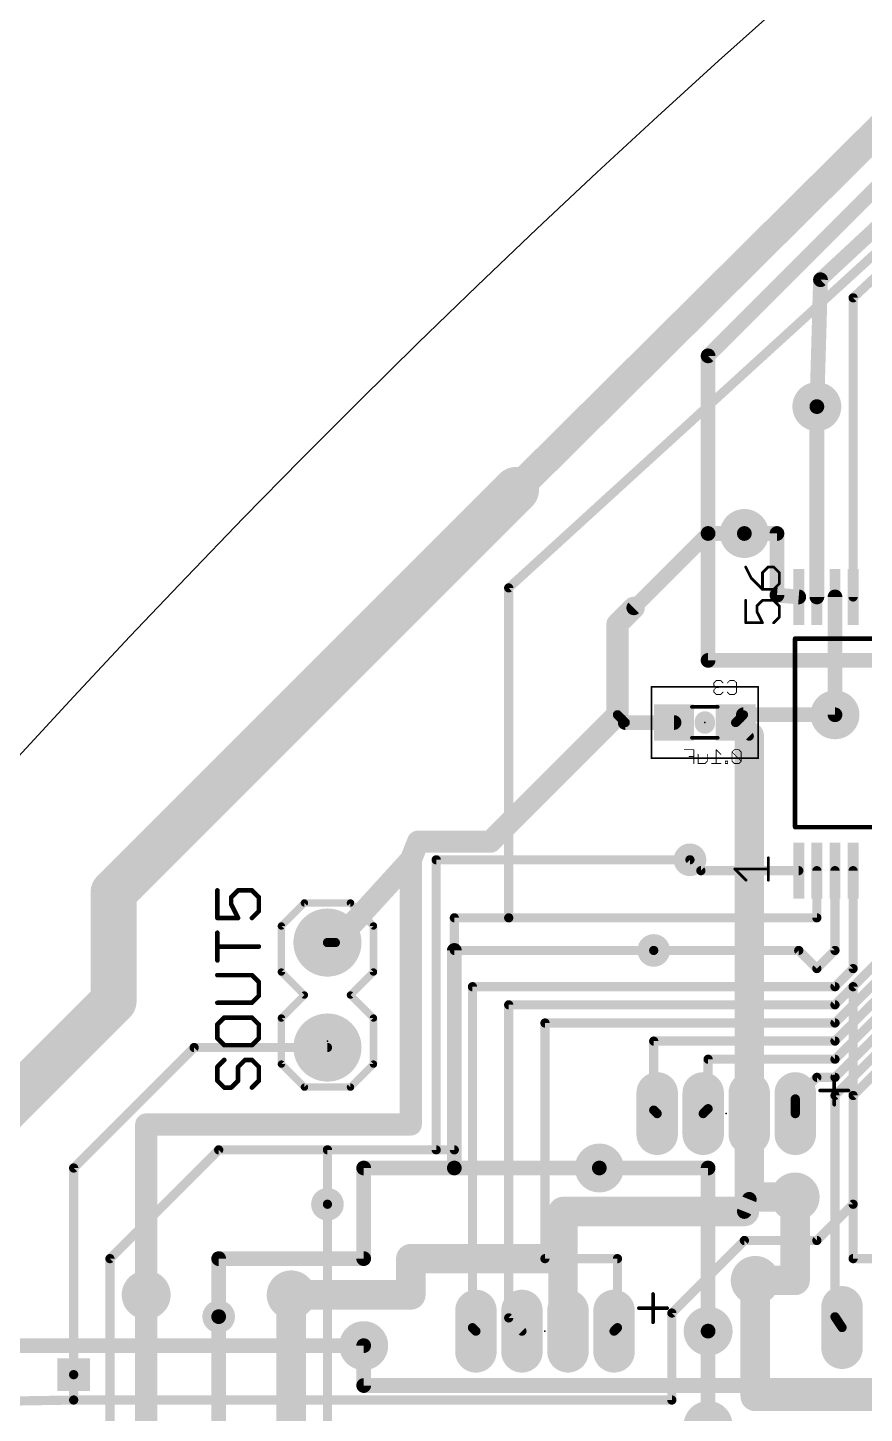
# Model space of a CAD drawing. Extents: x -47 to 149, y 1 to 249.
# Drawn here: x 27.73 to 50.81, y 186.23 to 224.45 of the extents above; entities that cross this region are included whole.
import ezdxf

# ---------------------------------------------------------------- set-up
doc = ezdxf.new("R2010")
doc.units = 0
for name, color, linetype in [('1', 22, 'CONTINUOUS'), ('16', 175, 'CONTINUOUS'), ('17', 82, 'CONTINUOUS'), ('18', 82, 'CONTINUOUS'), ('20', 7, 'CONTINUOUS'), ('21', 253, 'CONTINUOUS'), ('22', 253, 'CONTINUOUS'), ('23', 7, 'CONTINUOUS'), ('24', 7, 'CONTINUOUS'), ('25', 253, 'CONTINUOUS'), ('26', 253, 'CONTINUOUS'), ('28', 253, 'CONTINUOUS'), ('40', 175, 'CONTINUOUS'), ('51', 253, 'CONTINUOUS'), ('52', 253, 'CONTINUOUS')]:
    doc.layers.add(name, color=color, linetype=linetype)

# ---------------------------------------------------------------- blocks, each defined once
blk = doc.blocks.new('RECT')
blk.add_solid([(-0.5, -0.5), (0.5, -0.5), (-0.5, 0.5), (0.5, 0.5)])
blk = doc.blocks.new('LONGP100')
at = {"const_width": 1}
blk.add_lwpolyline([(-0.5, 0), (0.5, 0)], dxfattribs=at)
at = {"const_width": 0.5}
for points in [[(-0.5, 0.25, 1), (-0.5, -0.25)], [(0.5, -0.25, 1), (0.5, 0.25)]]:
    blk.add_lwpolyline(points, format="xyb", dxfattribs=at)
blk = doc.blocks.new('ROUNDP')
at = {"const_width": 0.5}
blk.add_lwpolyline([(0, -0.25, 1), (0, 0.25, 1), (0, -0.25)], format="xyb", dxfattribs=at)
blk = doc.blocks.new('ROUNDV')
at = {"const_width": 0.5}
blk.add_lwpolyline([(0, -0.25, 1), (0, 0.25, 1), (0, -0.25)], format="xyb", dxfattribs=at)
blk = doc.blocks.new('SQUAREV')
blk.add_solid([(-0.5, -0.5), (0.5, -0.5), (-0.5, 0.5), (0.5, 0.5)])

msp = doc.modelspace()

# ---------------------------------------------------------------- linework, layer by layer
at = {"layer": '1'}
for points, const_width in [([(55.8, 222.5), (41, 209)], 0.254), ([(55.3, 221.5), (50.5, 217)], 0.254), ([(50.5, 217), (50.5, 208.75)], 0.254), ([(49.5, 208.75), (49.5, 214)], 0.4064), ([(48.4, 210.5), (47.5, 210.5)], 0.4064), ([(48.4, 208.8), (48.4, 210.5)], 0.4064), ([(41, 209), (41, 199.9)], 0.254), ([(49, 208.75), (48.4, 208.8)], 0.4064), ([(50, 205.5), (50, 208.75)], 0.4064), ([(46, 201.5), (46.3, 201.2)], 0.254), ([(46.3, 201.2), (49, 201.2)], 0.254), ([(49.5, 199.9), (49.5, 201.2)], 0.254), ([(50, 201.2), (50, 199)], 0.254), ([(50.5, 201.2), (50.5, 198.5)], 0.254), ([(39.5, 193.5), (39.5, 199.9)], 0.254), ([(39.5, 199.9), (41, 199.9)], 0.254), ([(41, 199.9), (49.5, 199.9)], 0.254), ([(49, 199), (45, 199)], 0.254), ([(49.5, 198.5), (49, 199)], 0.254), ([(50, 199), (49.5, 198.5)], 0.254), ([(52.5, 198.5), (50, 196)], 0.254), ([(52, 198.5), (50, 196.5)], 0.254), ([(53.5, 198.5), (50, 195)], 0.254), ([(50.5, 198.5), (50, 198)], 0.254), ([(51.5, 198.5), (50, 197)], 0.254), ([(51, 198.5), (50, 197.5)], 0.254), ([(53, 198.5), (50, 195.5)], 0.254), ([(50.5, 195), (54, 198.5)], 0.254), ([(50, 198), (40, 198)], 0.254), ([(40, 198), (40, 188.595)], 0.254), ([(50, 197.5), (41, 197.5)], 0.254), ([(41, 197.5), (41, 188.865)], 0.254), ([(50, 197), (42, 197)], 0.254), ([(42, 197), (42, 190.5)], 0.254), ([(32.3222, 196.3222), (29, 193)], 0.254), ([(36, 196.3222), (32.3222, 196.3222)], 0.254), ([(50, 196.5), (45, 196.5)], 0.254), ([(45, 196.5), (45, 194.595)], 0.254), ([(50, 196), (46.5, 196)], 0.254), ([(46.5, 196), (46.5, 194.635)], 0.254), ([(48.905, 194.905), (49.5, 195.5)], 0.254), ([(49.5, 195.5), (50, 195.5)], 0.254), ([(48.905, 194.5), (48.905, 194.905)], 0.254), ([(50, 195), (50, 188.895)], 0.254), ([(50.5, 195), (50.5, 190.5)], 0.254), ([(45, 194.595), (45.095, 194.5)], 0.254), ([(46.5, 194.635), (46.365, 194.5)], 0.254), ([(30, 190.5), (33, 193.5)], 0.254), ([(33, 193.5), (39.5, 193.5)], 0.254), ([(29, 193), (29, 187.3)], 0.254), ([(43.5, 193), (46.5, 193)], 0.4064), ([(46.5, 193), (46.5, 188.5)], 0.4064), ([(48.9, 192.2), (48.9, 189.9)], 0.8128), ([(36, 184.9), (36, 192)], 0.254), ([(30, 186), (30, 190.5)], 0.254), ([(42, 190.5), (44, 190.5)], 0.254), ([(44, 190.5), (44, 188.595)], 0.254), ([(50.5, 190.5), (51.5, 190.5)], 0.254), ([(48.9, 189.9), (47.8, 189.9)], 0.8128), ([(31, 189.5), (31, 185.5)], 0.6096), ([(35, 189.5), (35, 185.5)], 0.8128), ([(33, 185.5), (33, 188.9)], 0.4064), ([(41, 188.865), (41.365, 188.5)], 0.254), ([(50, 188.895), (50.195, 188.6)], 0.254), ([(40, 188.595), (40.095, 188.5)], 0.254), ([(44, 188.595), (43.905, 188.5)], 0.254), ([(37, 188.1), (37, 187)], 0.4064), ([(67.5, 187), (37, 187)], 0.4064)]:
    msp.add_lwpolyline(points, dxfattribs=dict(at, const_width=const_width))
for points, const_width in [([(50.5635, 217, 1), (50.4365, 217)], 0.127), ([(50.4566, 217.0463, 1), (50.5434, 216.9537)], 0.127), ([(49.6016, 214, 1), (49.3984, 214)], 0.2032), ([(47.5, 210.6016, 1), (47.5, 210.3984)], 0.2032), ([(48.5016, 210.5, 1), (48.2984, 210.5)], 0.2032), ([(48.4, 210.3984, 1), (48.4, 210.6016)], 0.2032), ([(41.0635, 209, 1), (40.9365, 209)], 0.127), ([(40.9572, 209.0469, 1), (41.0428, 208.9531)], 0.127), ([(48.2984, 208.8, 1), (48.5016, 208.8)], 0.2032), ([(48.4084, 208.9012, 1), (48.3916, 208.6988)], 0.2032), ([(48.9916, 208.6488, 1), (49.0084, 208.8512)], 0.2032), ([(49.3984, 208.75, 1), (49.6016, 208.75)], 0.2032), ([(50.1016, 208.75, 1), (49.8984, 208.75)], 0.2032), ([(50.4365, 208.75, 1), (50.5635, 208.75)], 0.127), ([(49.8984, 205.5, 1), (50.1016, 205.5)], 0.2032), ([(46.0449, 201.5449, 1), (45.9551, 201.4551)], 0.127), ([(46.3, 201.2635, 1), (46.3, 201.1365)], 0.127), ([(46.2551, 201.1551, 1), (46.3449, 201.2449)], 0.127), ([(49, 201.1365, 1), (49, 201.2635)], 0.127), ([(49.5635, 201.2, 1), (49.4365, 201.2)], 0.127), ([(50.0635, 201.2, 1), (49.9365, 201.2)], 0.127), ([(50.5635, 201.2, 1), (50.4365, 201.2)], 0.127), ([(39.5635, 199.9, 1), (39.4365, 199.9)], 0.127), ([(39.5, 199.9635, 1), (39.5, 199.8365)], 0.127), ([(41, 199.9635, 1), (41, 199.8365)], 0.127), ([(40.9365, 199.9, 1), (41.0635, 199.9)], 0.127), ([(41, 199.8365, 1), (41, 199.9635)], 0.127), ([(49.4365, 199.9, 1), (49.5635, 199.9)], 0.127), ([(49.5, 199.8365, 1), (49.5, 199.9635)], 0.127), ([(45, 199.0635, 1), (45, 198.9365)], 0.127), ([(49.0449, 199.0449, 1), (48.9551, 198.9551)], 0.127), ([(49, 198.9365, 1), (49, 199.0635)], 0.127), ([(50.0449, 198.9551, 1), (49.9551, 199.0449)], 0.127), ([(49.9365, 199, 1), (50.0635, 199)], 0.127), ([(49.4551, 198.5449, 1), (49.5449, 198.4551)], 0.127), ([(49.4551, 198.4551, 1), (49.5449, 198.5449)], 0.127), ([(50.4365, 198.5, 1), (50.5635, 198.5)], 0.127), ([(50.5449, 198.4551, 1), (50.4551, 198.5449)], 0.127), ([(40, 198.0635, 1), (40, 197.9365)], 0.127), ([(40.0635, 198, 1), (39.9365, 198)], 0.127), ([(49.9551, 198.0449, 1), (50.0449, 197.9551)], 0.127), ([(50, 197.9365, 1), (50, 198.0635)], 0.127), ([(41, 197.5635, 1), (41, 197.4365)], 0.127), ([(41.0635, 197.5, 1), (40.9365, 197.5)], 0.127), ([(49.9551, 197.5449, 1), (50.0449, 197.4551)], 0.127), ([(50, 197.4365, 1), (50, 197.5635)], 0.127), ([(42, 197.0635, 1), (42, 196.9365)], 0.127), ([(42.0635, 197, 1), (41.9365, 197)], 0.127), ([(49.9551, 197.0449, 1), (50.0449, 196.9551)], 0.127), ([(50, 196.9365, 1), (50, 197.0635)], 0.127), ([(32.3222, 196.3857, 1), (32.3222, 196.2587)], 0.127), ([(32.3671, 196.2773, 1), (32.2773, 196.3671)], 0.127), ([(36, 196.2587, 1), (36, 196.3857)], 0.127), ([(45, 196.5635, 1), (45, 196.4365)], 0.127), ([(45.0635, 196.5, 1), (44.9365, 196.5)], 0.127), ([(49.9551, 196.5449, 1), (50.0449, 196.4551)], 0.127), ([(50, 196.4365, 1), (50, 196.5635)], 0.127), ([(46.5, 196.0635, 1), (46.5, 195.9365)], 0.127), ([(46.5635, 196, 1), (46.4365, 196)], 0.127), ([(49.9551, 196.0449, 1), (50.0449, 195.9551)], 0.127), ([(50, 195.9365, 1), (50, 196.0635)], 0.127), ([(49.5, 195.5635, 1), (49.5, 195.4365)], 0.127), ([(49.5449, 195.4551, 1), (49.4551, 195.5449)], 0.127), ([(49.9551, 195.5449, 1), (50.0449, 195.4551)], 0.127), ([(50, 195.4365, 1), (50, 195.5635)], 0.127), ([(48.9685, 194.905, 1), (48.8415, 194.905)], 0.127), ([(48.8601, 194.9499, 1), (48.9499, 194.8601)], 0.127), ([(50.0635, 195, 1), (49.9365, 195)], 0.127), ([(49.9551, 195.0449, 1), (50.0449, 194.9551)], 0.127), ([(50.5635, 195, 1), (50.4365, 195)], 0.127), ([(50.4551, 195.0449, 1), (50.5449, 194.9551)], 0.127), ([(45.0449, 194.6399, 1), (44.9551, 194.5501)], 0.127), ([(44.9365, 194.595, 1), (45.0635, 194.595)], 0.127), ([(45.0501, 194.4551, 1), (45.1399, 194.5449)], 0.127), ([(46.3201, 194.5449, 1), (46.4099, 194.4551)], 0.127), ([(46.4365, 194.635, 1), (46.5635, 194.635)], 0.127), ([(46.5449, 194.5901, 1), (46.4551, 194.6799)], 0.127), ([(48.8415, 194.5, 1), (48.9685, 194.5)], 0.127), ([(33, 193.5635, 1), (33, 193.4365)], 0.127), ([(33.0449, 193.4551, 1), (32.9551, 193.5449)], 0.127), ([(39.4365, 193.5, 1), (39.5635, 193.5)], 0.127), ([(39.5, 193.4365, 1), (39.5, 193.5635)], 0.127), ([(29.0635, 193, 1), (28.9365, 193)], 0.127), ([(28.9551, 193.0449, 1), (29.0449, 192.9551)], 0.127), ([(43.5, 193.1016, 1), (43.5, 192.8984)], 0.2032), ([(46.6016, 193, 1), (46.3984, 193)], 0.2032), ([(46.5, 192.8984, 1), (46.5, 193.1016)], 0.2032), ([(49.1032, 192.2, 1), (48.6968, 192.2)], 0.4064), ([(36.0635, 192, 1), (35.9365, 192)], 0.127), ([(30.0635, 190.5, 1), (29.9365, 190.5)], 0.127), ([(29.9551, 190.5449, 1), (30.0449, 190.4551)], 0.127), ([(42, 190.5635, 1), (42, 190.4365)], 0.127), ([(41.9365, 190.5, 1), (42.0635, 190.5)], 0.127), ([(44.0635, 190.5, 1), (43.9365, 190.5)], 0.127), ([(44, 190.4365, 1), (44, 190.5635)], 0.127), ([(50.5, 190.5635, 1), (50.5, 190.4365)], 0.127), ([(50.4365, 190.5, 1), (50.5635, 190.5)], 0.127), ([(47.8, 190.1032, 1), (47.8, 189.6968)], 0.4064), ([(48.6968, 189.9, 1), (49.1032, 189.9)], 0.4064), ([(48.9, 189.6968, 1), (48.9, 190.1032)], 0.4064), ([(31.1524, 189.5, 1), (30.8476, 189.5)], 0.3048), ([(35.2032, 189.5, 1), (34.7968, 189.5)], 0.4064), ([(33.1016, 188.9, 1), (32.8984, 188.9)], 0.2032), ([(41.0449, 188.9099, 1), (40.9551, 188.8201)], 0.127), ([(40.9365, 188.865, 1), (41.0635, 188.865)], 0.127), ([(50.053, 188.93, 1), (49.947, 188.86)], 0.127), ([(49.9365, 188.895, 1), (50.0635, 188.895)], 0.127), ([(40.0449, 188.6399, 1), (39.9551, 188.5501)], 0.127), ([(39.9365, 188.595, 1), (40.0635, 188.595)], 0.127), ([(40.0501, 188.4551, 1), (40.1399, 188.5449)], 0.127), ([(41.3201, 188.4551, 1), (41.4099, 188.5449)], 0.127), ([(43.8601, 188.5449, 1), (43.9499, 188.4551)], 0.127), ([(43.9365, 188.595, 1), (44.0635, 188.595)], 0.127), ([(44.0449, 188.5501, 1), (43.9551, 188.6399)], 0.127), ([(46.3984, 188.5, 1), (46.6016, 188.5)], 0.2032), ([(50.142, 188.565, 1), (50.248, 188.635)], 0.127), ([(37.1016, 188.1, 1), (36.8984, 188.1)], 0.2032), ([(28.9365, 187.3, 1), (29.0635, 187.3)], 0.127), ([(37, 187.1016, 1), (37, 186.8984)], 0.2032), ([(36.8984, 187, 1), (37.1016, 187)], 0.2032)]:
    msp.add_lwpolyline(points, format="xyb", dxfattribs=dict(at, const_width=const_width))
at = {"layer": '16'}
for points, const_width in [([(41.2, 211.7), (68.3, 238.6)], 0.8128), ([(46.5, 215.4), (63.7, 232.6)], 0.4064), ([(56.7, 224.1), (49.6, 217.5)], 0.4064), ([(49.6, 217.5), (49.5, 214)], 0.4064), ([(46.5, 210.5), (46.5, 215.4)], 0.4064), ([(30.1, 200.6), (41.2, 211.7)], 1.27), ([(46.5, 210.5), (44.45, 208.45)], 0.4064), ([(46.5, 207), (46.5, 210.5)], 0.4064), ([(47.5, 210.5), (46.5, 210.5)], 0.4064), ([(44.45, 208.45), (44, 208)], 0.6096), ([(44, 208), (44, 205.5)], 0.6096), ([(61.5, 207), (46.5, 207)], 0.4064), ([(40.5, 202), (44, 205.5)], 0.6096), ([(44, 205.5), (44.214, 205.286)], 0.254), ([(47.26, 205.286), (47.474, 205.5)], 0.254), ([(47.474, 205.5), (50, 205.5)], 0.4064), ([(44.214, 205.286), (45.56, 205.286)], 0.4064), ([(47.26, 205.286), (47.635, 204.911)], 0.254), ([(47.635, 204.911), (47.635, 194.5)], 0.8128), ([(38.3, 201.5), (38.5, 202)], 0.6096), ([(38.5, 202), (40.5, 202)], 0.6096), ([(36.2178, 199.2178), (38.3, 201.5)], 0.6096), ([(38.3, 194.2), (38.3, 201.5)], 0.6096), ([(39, 201.5), (46, 201.5)], 0.254), ([(39, 201.5), (39, 193.5)], 0.254), ([(30.1, 197.6), (30.1, 200.6)], 1.27), ([(52, 199.5), (50.5, 198)], 0.254), ([(36, 199.2178), (36.2178, 199.2178)], 0.254), ([(39.5, 199), (39.5, 193)], 0.4064), ([(45, 199), (39.5, 199)], 0.254), ([(16.2, 183.7), (30.1, 197.6)], 1.27), ([(50.5, 198), (50.5, 192)], 0.254), ([(47.635, 192.135), (47.635, 194.5)], 0.8128), ([(31, 194.2), (31, 189.5)], 0.6096), ([(31, 194.2), (38.3, 194.2)], 0.6096), ([(39, 193.5), (36, 193.5)], 0.254), ([(36, 193.5), (36, 192)], 0.254), ([(37, 193), (39.5, 193)], 0.4064), ([(37, 193), (37, 190.5)], 0.4064), ([(39.5, 193), (43.5, 193)], 0.4064), ([(47.7, 192.2), (48.9, 192.2)], 0.8128), ([(47.5, 191.8), (47.635, 192.135)], 0.4064), ([(47.635, 192.135), (47.7, 192.2)], 0.6096), ([(42.5, 190.5), (42.5, 191.8)], 0.8128), ([(42.5, 191.8), (47.5, 191.8)], 0.8128), ([(50.5, 192), (49.5, 191)], 0.254), ([(47.5, 191), (45.5, 189)], 0.254), ([(49.5, 191), (47.5, 191)], 0.254), ([(37, 190.5), (33, 190.5)], 0.4064), ([(33, 190.5), (33, 188.9)], 0.4064), ([(38.3, 190.5), (38.3, 189.5)], 0.8128), ([(38.3, 190.5), (42.5, 190.5)], 0.8128), ([(42.5, 188.635), (42.5, 190.5)], 0.8128), ([(47.8, 189.9), (47.8, 186.7)], 0.8128), ([(38.3, 189.5), (35, 189.5)], 0.8128), ([(42.635, 188.5), (42.5, 188.635)], 0.8128), ([(45.5, 189), (45.5, 186.6)], 0.254), ([(46.5, 188.5), (46.5, 185.9)], 0.4064), ([(24.5, 188.1), (37, 188.1)], 0.4064), ([(29, 187.3), (29, 186.6)], 0.254), ([(47.8, 186.7), (52.7, 186.7)], 0.8128), ([(29, 186.6), (23, 186.5)], 0.254), ([(45.5, 186.6), (29, 186.6)], 0.254)]:
    msp.add_lwpolyline(points, dxfattribs=dict(at, const_width=const_width))
for points, const_width in [([(49.7016, 217.4971, 1), (49.4984, 217.5029)], 0.2032), ([(49.5308, 217.5744, 1), (49.6692, 217.4256)], 0.2032), ([(46.6016, 215.4, 1), (46.3984, 215.4)], 0.2032), ([(46.4282, 215.4718, 1), (46.5718, 215.3282)], 0.2032), ([(49.3984, 214.0029, 1), (49.6016, 213.9971)], 0.2032), ([(41.4245, 211.4755, 1), (40.9755, 211.9245)], 0.635), ([(41.0568, 211.8442, 1), (41.3432, 211.5558)], 0.4064), ([(46.6016, 210.5, 1), (46.3984, 210.5)], 0.2032), ([(46.5, 210.6016, 1), (46.5, 210.3984)], 0.2032), ([(46.3984, 210.5, 1), (46.6016, 210.5)], 0.2032), ([(46.5718, 210.4282, 1), (46.4282, 210.5718)], 0.2032), ([(47.5, 210.3984, 1), (47.5, 210.6016)], 0.2032), ([(44.5578, 208.3422, 1), (44.3422, 208.5578)], 0.3048), ([(44.1524, 208, 1), (43.8476, 208)], 0.3048), ([(44.3782, 208.5218, 1), (44.5218, 208.3782)], 0.2032), ([(43.8922, 208.1078, 1), (44.1078, 207.8922)], 0.3048), ([(46.5, 207.1016, 1), (46.5, 206.8984)], 0.2032), ([(46.3984, 207, 1), (46.6016, 207)], 0.2032), ([(43.8476, 205.5, 1), (44.1524, 205.5)], 0.3048), ([(44.1078, 205.3922, 1), (43.8922, 205.6078)], 0.3048), ([(44.0449, 205.5449, 1), (43.9551, 205.4551)], 0.127), ([(47.474, 205.6016, 1), (47.474, 205.3984)], 0.2032), ([(47.5189, 205.4551, 1), (47.4291, 205.5449)], 0.127), ([(50, 205.3984, 1), (50, 205.6016)], 0.2032), ([(44.214, 205.3876, 1), (44.214, 205.1844)], 0.2032), ([(44.1691, 205.2411, 1), (44.2589, 205.3309)], 0.127), ([(45.56, 205.1844, 1), (45.56, 205.3876)], 0.2032), ([(47.3049, 205.3309, 1), (47.2151, 205.2411)], 0.127), ([(47.2151, 205.3309, 1), (47.3049, 205.2411)], 0.127), ([(47.8382, 204.911, 1), (47.4318, 204.911)], 0.4064), ([(47.5901, 204.8661, 1), (47.6799, 204.9559)], 0.127), ([(38.5, 202.1524, 1), (38.5, 201.8476)], 0.3048), ([(38.6415, 201.9434, 1), (38.3585, 202.0566)], 0.3048), ([(40.3922, 202.1078, 1), (40.6078, 201.8922)], 0.3048), ([(40.5, 201.8476, 1), (40.5, 202.1524)], 0.3048), ([(38.4524, 201.5, 1), (38.1476, 201.5)], 0.3048), ([(38.4126, 201.3973, 1), (38.1874, 201.6027)], 0.3048), ([(38.1585, 201.5566, 1), (38.4415, 201.4434)], 0.3048), ([(39, 201.5635, 1), (39, 201.4365)], 0.127), ([(39.0635, 201.5, 1), (38.9365, 201.5)], 0.127), ([(46, 201.4365, 1), (46, 201.5635)], 0.127), ([(30.4175, 200.6, 1), (29.7825, 200.6)], 0.635), ([(29.8755, 200.8245, 1), (30.3245, 200.3755)], 0.635), ([(36, 199.2813, 1), (36, 199.1543)], 0.127), ([(36.1052, 199.3205, 1), (36.3304, 199.1151)], 0.3048), ([(36.2178, 199.1543, 1), (36.2178, 199.2813)], 0.127), ([(39.6016, 199, 1), (39.3984, 199)], 0.2032), ([(39.5, 199.0635, 1), (39.5, 198.9365)], 0.127), ([(45, 198.9365, 1), (45, 199.0635)], 0.127), ([(30.3245, 197.3755, 1), (29.8755, 197.8245)], 0.635), ([(50.5635, 198, 1), (50.4365, 198)], 0.127), ([(50.4551, 198.0449, 1), (50.5449, 197.9551)], 0.127), ([(29.7825, 197.6, 1), (30.4175, 197.6)], 0.635), ([(47.8382, 194.5, 1), (47.4318, 194.5)], 0.4064), ([(47.4318, 194.5, 1), (47.8382, 194.5)], 0.4064), ([(31.1524, 194.2, 1), (30.8476, 194.2)], 0.3048), ([(31, 194.3524, 1), (31, 194.0476)], 0.3048), ([(38.1476, 194.2, 1), (38.4524, 194.2)], 0.3048), ([(38.3, 194.0476, 1), (38.3, 194.3524)], 0.3048), ([(36, 193.5635, 1), (36, 193.4365)], 0.127), ([(36.0635, 193.5, 1), (35.9365, 193.5)], 0.127), ([(38.9365, 193.5, 1), (39.0635, 193.5)], 0.127), ([(39, 193.4365, 1), (39, 193.5635)], 0.127), ([(37, 193.1016, 1), (37, 192.8984)], 0.2032), ([(37.1016, 193, 1), (36.8984, 193)], 0.2032), ([(39.5, 193.1016, 1), (39.5, 192.8984)], 0.2032), ([(39.3984, 193, 1), (39.6016, 193)], 0.2032), ([(39.5, 192.8984, 1), (39.5, 193.1016)], 0.2032), ([(43.5, 192.8984, 1), (43.5, 193.1016)], 0.2032), ([(47.4318, 192.135, 1), (47.8382, 192.135)], 0.4064), ([(47.7, 192.4032, 1), (47.7, 191.9968)], 0.4064), ([(47.5272, 192.2428, 1), (47.7428, 192.0272)], 0.3048), ([(47.7292, 192.097, 1), (47.5408, 192.173)], 0.2032), ([(47.8078, 192.0922, 1), (47.5922, 192.3078)], 0.3048), ([(48.9, 191.9968, 1), (48.9, 192.4032)], 0.4064), ([(35.9365, 192, 1), (36.0635, 192)], 0.127), ([(42.7032, 191.8, 1), (42.2968, 191.8)], 0.4064), ([(42.5, 192.0032, 1), (42.5, 191.5968)], 0.4064), ([(47.5, 191.5968, 1), (47.5, 192.0032)], 0.4064), ([(47.4058, 191.838, 1), (47.5942, 191.762)], 0.2032), ([(50.4365, 192, 1), (50.5635, 192)], 0.127), ([(50.5449, 191.9551, 1), (50.4551, 192.0449)], 0.127), ([(47.5, 191.0635, 1), (47.5, 190.9365)], 0.127), ([(47.5449, 190.9551, 1), (47.4551, 191.0449)], 0.127), ([(49.4551, 191.0449, 1), (49.5449, 190.9551)], 0.127), ([(49.5, 190.9365, 1), (49.5, 191.0635)], 0.127), ([(33, 190.6016, 1), (33, 190.3984)], 0.2032), ([(33.1016, 190.5, 1), (32.8984, 190.5)], 0.2032), ([(37, 190.3984, 1), (37, 190.6016)], 0.2032), ([(38.5032, 190.5, 1), (38.0968, 190.5)], 0.4064), ([(38.3, 190.7032, 1), (38.3, 190.2968)], 0.4064), ([(42.7032, 190.5, 1), (42.2968, 190.5)], 0.4064), ([(42.2968, 190.5, 1), (42.7032, 190.5)], 0.4064), ([(42.5, 190.2968, 1), (42.5, 190.7032)], 0.4064), ([(36.8984, 190.5, 1), (37.1016, 190.5)], 0.2032), ([(48.0032, 189.9, 1), (47.5968, 189.9)], 0.4064), ([(30.8476, 189.5, 1), (31.1524, 189.5)], 0.3048), ([(35, 189.7032, 1), (35, 189.2968)], 0.4064), ([(38.0968, 189.5, 1), (38.5032, 189.5)], 0.4064), ([(38.3, 189.2968, 1), (38.3, 189.7032)], 0.4064), ([(32.8984, 188.9, 1), (33.1016, 188.9)], 0.2032), ([(42.6437, 188.7787, 1), (42.3563, 188.4913)], 0.4064), ([(42.2968, 188.635, 1), (42.7032, 188.635)], 0.4064), ([(42.4913, 188.3563, 1), (42.7787, 188.6437)], 0.4064), ([(45.5635, 189, 1), (45.4365, 189)], 0.127), ([(45.4551, 189.0449, 1), (45.5449, 188.9551)], 0.127), ([(46.6016, 188.5, 1), (46.3984, 188.5)], 0.2032), ([(37, 187.9984, 1), (37, 188.2016)], 0.2032), ([(29.0635, 187.3, 1), (28.9365, 187.3)], 0.127), ([(47.8, 186.9032, 1), (47.8, 186.4968)], 0.4064), ([(47.5968, 186.7, 1), (48.0032, 186.7)], 0.4064), ([(29, 186.6635, 1), (29, 186.5365)], 0.127), ([(28.9365, 186.6, 1), (29.0635, 186.6)], 0.127), ([(29.0011, 186.5365, 1), (28.9989, 186.6635)], 0.127), ([(45.4365, 186.6, 1), (45.5635, 186.6)], 0.127), ([(45.5, 186.5365, 1), (45.5, 186.6635)], 0.127)]:
    msp.add_lwpolyline(points, format="xyb", dxfattribs=dict(at, const_width=const_width))
at = {"layer": '20'}
for centre, radius, start, end in [((236.4723, 13.3419), 283.1243, 123.6957, 182.4174), ((276.3727, -6.2602), 277.2785, 132.7657, 178.4169)]:
    msp.add_arc(centre, radius, start, end, dxfattribs=at)
at = {"layer": '21'}
for points, const_width in [([(47.5373, 209.5753), (47.6914, 209.2671)], 0.0762), ([(48.1537, 209.5753), (47.9996, 209.4212)], 0.0762), ([(47.9996, 209.4212), (47.9996, 208.9589)], 0.0762), ([(48.3078, 209.5753), (48.1537, 209.5753)], 0.0762), ([(48.4619, 209.4212), (48.3078, 209.5753)], 0.0762), ([(48.4619, 209.113), (48.4619, 209.4212)], 0.0762), ([(47.6914, 209.2671), (47.9996, 208.9589)], 0.0762), ([(48.3078, 208.9589), (48.4619, 209.113)], 0.0762), ([(47.5373, 208.6545), (47.5373, 208.0381)], 0.0762), ([(47.8455, 208.5004), (47.9996, 208.6545)], 0.0762), ([(47.9996, 208.9589), (48.3078, 208.9589)], 0.0762), ([(47.9996, 208.6545), (48.3078, 208.6545)], 0.0762), ([(48.3078, 208.6545), (48.4619, 208.5004)], 0.0762), ([(47.8455, 208.3463), (47.8455, 208.5004)], 0.0762), ([(47.9996, 208.0381), (47.8455, 208.3463)], 0.0762), ([(48.4619, 208.5004), (48.4619, 208.1922)], 0.0762), ([(47.5373, 208.0381), (47.9996, 208.0381)], 0.0762), ([(48.4619, 208.1922), (48.3078, 208.0381)], 0.0762), ([(48.9, 207.6), (48.9, 202.4)], 0.127), ([(62.6, 207.6), (48.9, 207.6)], 0.127), ([(48.9, 202.4), (62.6, 202.4)], 0.127), ([(48.1619, 200.9381), (48.1619, 201.5545)], 0.0762), ([(47.5455, 200.9381), (47.2373, 201.2463)], 0.0762), ([(47.2373, 201.2463), (48.1619, 201.2463)], 0.0762), ([(34.73, 199.675), (35.365, 200.31)], 0.2032), ([(35.365, 200.31), (36.635, 200.31)], 0.2032), ([(36.635, 200.31), (37.27, 199.675)], 0.2032), ([(34.73, 198.405), (34.73, 199.675)], 0.2032), ([(37.27, 199.675), (37.27, 198.405)], 0.2032), ([(35.365, 197.77), (34.73, 198.405)], 0.2032), ([(37.27, 198.405), (36.635, 197.77)], 0.2032), ([(34.73, 197.135), (35.365, 197.77)], 0.2032), ([(36.635, 197.77), (37.27, 197.135)], 0.2032), ([(34.73, 195.865), (34.73, 197.135)], 0.2032), ([(37.27, 197.135), (37.27, 195.865)], 0.2032), ([(34.73, 195.865), (35.365, 195.23)], 0.2032), ([(36.635, 195.23), (37.27, 195.865)], 0.2032), ([(35.365, 195.23), (36.635, 195.23)], 0.2032), ([(49.9806, 195.5253), (49.9806, 194.7457)], 0.1016), ([(49.5908, 195.1355), (50.3704, 195.1355)], 0.1016), ([(44.9806, 189.5253), (44.9806, 188.7457)], 0.1016), ([(44.5908, 189.1355), (45.3704, 189.1355)], 0.1016)]:
    msp.add_lwpolyline(points, dxfattribs=dict(at, const_width=const_width))
for points, const_width in [([(47.5544, 209.5838, 1), (47.5203, 209.5668)], 0.0381), ([(47.9861, 209.4346, 1), (48.0131, 209.4077)], 0.0381), ([(48.0187, 209.4212, 1), (47.9806, 209.4212)], 0.0381), ([(48.1537, 209.5943, 1), (48.1537, 209.5562)], 0.0381), ([(48.1672, 209.5618, 1), (48.1402, 209.5887)], 0.0381), ([(48.3213, 209.5887, 1), (48.2943, 209.5618)], 0.0381), ([(48.3078, 209.5562, 1), (48.3078, 209.5943)], 0.0381), ([(48.4809, 209.4212, 1), (48.4428, 209.4212)], 0.0381), ([(48.4484, 209.4077, 1), (48.4754, 209.4346)], 0.0381), ([(47.7049, 209.2805, 1), (47.6779, 209.2536)], 0.0381), ([(47.6744, 209.2586, 1), (47.7084, 209.2756)], 0.0381), ([(48.4428, 209.113, 1), (48.4809, 209.113)], 0.0381), ([(48.4754, 209.0995, 1), (48.4484, 209.1265)], 0.0381), ([(47.5564, 208.6545, 1), (47.5183, 208.6545)], 0.0381), ([(47.9996, 208.9779, 1), (47.9996, 208.9398)], 0.0381), ([(47.9996, 208.6735, 1), (47.9996, 208.6354)], 0.0381), ([(47.9806, 208.9589, 1), (48.0187, 208.9589)], 0.0381), ([(47.9861, 208.9454, 1), (48.0131, 208.9724)], 0.0381), ([(48.0131, 208.641, 1), (47.9861, 208.668)], 0.0381), ([(48.2943, 208.9724, 1), (48.3213, 208.9454)], 0.0381), ([(48.3213, 208.668, 1), (48.2943, 208.641)], 0.0381), ([(48.3078, 208.9398, 1), (48.3078, 208.9779)], 0.0381), ([(48.3078, 208.6354, 1), (48.3078, 208.6735)], 0.0381), ([(47.832, 208.5139, 1), (47.859, 208.4869)], 0.0381), ([(47.8625, 208.3548, 1), (47.8285, 208.3378)], 0.0381), ([(47.8646, 208.5004, 1), (47.8265, 208.5004)], 0.0381), ([(47.8265, 208.3463, 1), (47.8646, 208.3463)], 0.0381), ([(48.4809, 208.5004, 1), (48.4428, 208.5004)], 0.0381), ([(48.4484, 208.4869, 1), (48.4754, 208.5139)], 0.0381), ([(47.5373, 208.0572, 1), (47.5373, 208.0191)], 0.0381), ([(47.5183, 208.0381, 1), (47.5564, 208.0381)], 0.0381), ([(47.9826, 208.0296, 1), (48.0166, 208.0466)], 0.0381), ([(47.9996, 208.0191, 1), (47.9996, 208.0572)], 0.0381), ([(48.2943, 208.0516, 1), (48.3213, 208.0246)], 0.0381), ([(48.4428, 208.1922, 1), (48.4809, 208.1922)], 0.0381), ([(48.4754, 208.1787, 1), (48.4484, 208.2057)], 0.0381), ([(48.9318, 207.6, 1), (48.8683, 207.6)], 0.0635), ([(48.9, 207.6318, 1), (48.9, 207.5683)], 0.0635), ([(48.9, 202.4317, 1), (48.9, 202.3683)], 0.0635), ([(48.8683, 202.4, 1), (48.9318, 202.4)], 0.0635), ([(48.181, 201.5545, 1), (48.1429, 201.5545)], 0.0381), ([(47.2508, 201.2598, 1), (47.2238, 201.2328)], 0.0381), ([(47.2373, 201.2653, 1), (47.2373, 201.2272)], 0.0381), ([(48.1619, 201.2272, 1), (48.1619, 201.2653)], 0.0381), ([(47.532, 200.9246, 1), (47.559, 200.9516)], 0.0381), ([(48.1429, 200.9381, 1), (48.181, 200.9381)], 0.0381), ([(35.365, 200.3608, 1), (35.365, 200.2592)], 0.1016), ([(35.4009, 200.2741, 1), (35.3291, 200.3459)], 0.1016), ([(36.6709, 200.3459, 1), (36.5991, 200.2741)], 0.1016), ([(36.635, 200.2592, 1), (36.635, 200.3608)], 0.1016), ([(34.7808, 199.675, 1), (34.6792, 199.675)], 0.1016), ([(34.6941, 199.7109, 1), (34.7659, 199.6391)], 0.1016), ([(37.3208, 199.675, 1), (37.2192, 199.675)], 0.1016), ([(37.2341, 199.6391, 1), (37.3059, 199.7109)], 0.1016), ([(34.7659, 198.4409, 1), (34.6941, 198.3691)], 0.1016), ([(34.6792, 198.405, 1), (34.7808, 198.405)], 0.1016), ([(37.2192, 198.405, 1), (37.3208, 198.405)], 0.1016), ([(37.3059, 198.3691, 1), (37.2341, 198.4409)], 0.1016), ([(35.4009, 197.7341, 1), (35.3291, 197.8059)], 0.1016), ([(35.3291, 197.7341, 1), (35.4009, 197.8059)], 0.1016), ([(36.6709, 197.8059, 1), (36.5991, 197.7341)], 0.1016), ([(36.5991, 197.8059, 1), (36.6709, 197.7341)], 0.1016), ([(34.7808, 197.135, 1), (34.6792, 197.135)], 0.1016), ([(34.6941, 197.1709, 1), (34.7659, 197.0991)], 0.1016), ([(37.3208, 197.135, 1), (37.2192, 197.135)], 0.1016), ([(37.2341, 197.0991, 1), (37.3059, 197.1709)], 0.1016), ([(34.7659, 195.9009, 1), (34.6941, 195.8291)], 0.1016), ([(34.6792, 195.865, 1), (34.7808, 195.865)], 0.1016), ([(37.2192, 195.865, 1), (37.3208, 195.865)], 0.1016), ([(37.3059, 195.8291, 1), (37.2341, 195.9009)], 0.1016), ([(35.365, 195.2808, 1), (35.365, 195.1792)], 0.1016), ([(35.3291, 195.1941, 1), (35.4009, 195.2659)], 0.1016), ([(36.5991, 195.2659, 1), (36.6709, 195.1941)], 0.1016), ([(36.635, 195.1792, 1), (36.635, 195.2808)], 0.1016), ([(50.006, 195.5253, 1), (49.9552, 195.5253)], 0.0508), ([(49.5908, 195.1609, 1), (49.5908, 195.1101)], 0.0508), ([(50.3704, 195.1101, 1), (50.3704, 195.1609)], 0.0508), ([(49.9552, 194.7457, 1), (50.006, 194.7457)], 0.0508), ([(45.006, 189.5253, 1), (44.9552, 189.5253)], 0.0508), ([(44.5908, 189.1609, 1), (44.5908, 189.1101)], 0.0508), ([(45.3704, 189.1101, 1), (45.3704, 189.1609)], 0.0508), ([(44.9552, 188.7457, 1), (45.006, 188.7457)], 0.0508)]:
    msp.add_lwpolyline(points, format="xyb", dxfattribs=dict(at, const_width=const_width))
at = {"layer": '22', "const_width": 0.5588}
msp.add_lwpolyline([(46.41, 205.3165), (46.41, 205.2555)], dxfattribs=at)
at = {"layer": '22', "const_width": 0.2794}
for points in [[(46.5497, 205.3165, 1), (46.2703, 205.3165)], [(46.2703, 205.2555, 1), (46.5497, 205.2555)]]:
    msp.add_lwpolyline(points, format="xyb", dxfattribs=at)
at = {"layer": '23'}
for p in [(36, 196.5), (47, 194.5), (42, 188.5)]:
    msp.add_point(p, dxfattribs=at)
at = {"layer": '24'}
msp.add_point((46.41, 205.286), dxfattribs=at)
at = {"layer": '25', "const_width": 0.127}
for points in [[(32.9637, 200.6575), (32.9637, 199.8949)], [(33.3451, 200.4669), (33.5357, 200.6575)], [(33.5357, 200.6575), (33.917, 200.6575)], [(33.917, 200.6575), (34.1077, 200.4669)], [(33.3451, 200.2762), (33.3451, 200.4669)], [(33.5357, 199.8949), (33.3451, 200.2762)], [(34.1077, 200.4669), (34.1077, 200.0856)], [(32.9637, 199.8949), (33.5357, 199.8949)], [(34.1077, 200.0856), (33.917, 199.8949)], [(32.9637, 198.7255), (32.9637, 199.4881)], [(34.1077, 199.1068), (32.9637, 199.1068)], [(33.917, 198.3187), (32.9637, 198.3187)], [(34.1077, 198.1281), (33.917, 198.3187)], [(34.1077, 197.7468), (34.1077, 198.1281)], [(32.9637, 197.5561), (33.917, 197.5561)], [(33.917, 197.5561), (34.1077, 197.7468)], [(33.1544, 197.1493), (32.9637, 196.9587)], [(33.917, 197.1493), (33.1544, 197.1493)], [(34.1077, 196.9587), (33.917, 197.1493)], [(32.9637, 196.9587), (32.9637, 196.5774)], [(34.1077, 196.5774), (34.1077, 196.9587)], [(32.9637, 196.5774), (33.1544, 196.3867)], [(33.1544, 196.3867), (33.917, 196.3867)], [(33.917, 196.3867), (34.1077, 196.5774)], [(33.1544, 195.98), (32.9637, 195.7893)], [(32.9637, 195.7893), (32.9637, 195.408)], [(33.5357, 195.7893), (33.7264, 195.98)], [(33.5357, 195.408), (33.5357, 195.7893)], [(33.7264, 195.98), (33.917, 195.98)], [(33.917, 195.98), (34.1077, 195.7893)], [(34.1077, 195.7893), (34.1077, 195.408)], [(32.9637, 195.408), (33.1544, 195.2173)], [(33.3451, 195.2173), (33.5357, 195.408)], [(34.1077, 195.408), (33.917, 195.2173)], [(33.1544, 195.2173), (33.3451, 195.2173)]]:
    msp.add_lwpolyline(points, dxfattribs=at)
at = {"layer": '25', "const_width": 0.0635}
for points in [[(32.9955, 200.6575, 1), (32.932, 200.6575)], [(33.5357, 200.6893, 1), (33.5357, 200.6258)], [(33.5582, 200.6351, 1), (33.5133, 200.68)], [(33.9395, 200.68, 1), (33.8946, 200.6351)], [(33.917, 200.6258, 1), (33.917, 200.6893)], [(33.3768, 200.4669, 1), (33.3133, 200.4669)], [(33.3133, 200.2762, 1), (33.3768, 200.2762)], [(33.3226, 200.4893, 1), (33.3675, 200.4444)], [(33.3734, 200.2904, 1), (33.3167, 200.262)], [(34.1395, 200.4669, 1), (34.0759, 200.4669)], [(34.0852, 200.4444, 1), (34.1302, 200.4893)], [(32.9637, 199.9266, 1), (32.9637, 199.8631)], [(32.932, 199.8949, 1), (32.9955, 199.8949)], [(33.5073, 199.8807, 1), (33.5641, 199.9091)], [(33.5357, 199.8631, 1), (33.5357, 199.9266)], [(33.8946, 199.9173, 1), (33.9395, 199.8724)], [(34.0759, 200.0856, 1), (34.1395, 200.0856)], [(34.1302, 200.0631, 1), (34.0852, 200.108)], [(32.9955, 199.4881, 1), (32.932, 199.4881)], [(32.9637, 199.1386, 1), (32.9637, 199.0751)], [(34.1077, 199.0751, 1), (34.1077, 199.1386)], [(32.932, 198.7255, 1), (32.9955, 198.7255)], [(32.9637, 198.3505, 1), (32.9637, 198.287)], [(33.9395, 198.3412, 1), (33.8946, 198.2963)], [(33.917, 198.287, 1), (33.917, 198.3505)], [(34.1395, 198.1281, 1), (34.0759, 198.1281)], [(34.0852, 198.1056, 1), (34.1302, 198.1505)], [(32.9637, 197.5878, 1), (32.9637, 197.5243)], [(33.8946, 197.5785, 1), (33.9395, 197.5336)], [(33.917, 197.5243, 1), (33.917, 197.5878)], [(34.0759, 197.7468, 1), (34.1395, 197.7468)], [(34.1302, 197.7243, 1), (34.0852, 197.7692)], [(33.1544, 197.1811, 1), (33.1544, 197.1176)], [(33.1768, 197.1269, 1), (33.1319, 197.1718)], [(33.9395, 197.1718, 1), (33.8946, 197.1269)], [(33.917, 197.1176, 1), (33.917, 197.1811)], [(32.9955, 196.9587, 1), (32.932, 196.9587)], [(32.9413, 196.9811, 1), (32.9862, 196.9362)], [(34.1395, 196.9587, 1), (34.0759, 196.9587)], [(34.0852, 196.9362, 1), (34.1302, 196.9811)], [(32.932, 196.5774, 1), (32.9955, 196.5774)], [(32.9862, 196.5998, 1), (32.9413, 196.5549)], [(33.1544, 196.4184, 1), (33.1544, 196.3549)], [(33.1319, 196.3642, 1), (33.1768, 196.4091)], [(33.8946, 196.4091, 1), (33.9395, 196.3642)], [(33.917, 196.3549, 1), (33.917, 196.4184)], [(34.0759, 196.5774, 1), (34.1395, 196.5774)], [(34.1302, 196.5549, 1), (34.0852, 196.5998)], [(32.9955, 195.7893, 1), (32.932, 195.7893)], [(32.9413, 195.8117, 1), (32.9862, 195.7668)], [(33.1768, 195.9575, 1), (33.1319, 196.0024)], [(33.5675, 195.7893, 1), (33.504, 195.7893)], [(33.5133, 195.8117, 1), (33.5582, 195.7668)], [(33.7264, 196.0117, 1), (33.7264, 195.9482)], [(33.7488, 195.9575, 1), (33.7039, 196.0024)], [(33.9395, 196.0024, 1), (33.8946, 195.9575)], [(33.917, 195.9482, 1), (33.917, 196.0117)], [(34.1395, 195.7893, 1), (34.0759, 195.7893)], [(34.0852, 195.7668, 1), (34.1302, 195.8117)], [(32.932, 195.408, 1), (32.9955, 195.408)], [(32.9862, 195.4304, 1), (32.9413, 195.3855)], [(33.504, 195.408, 1), (33.5675, 195.408)], [(33.5582, 195.3855, 1), (33.5133, 195.4304)], [(34.0759, 195.408, 1), (34.1395, 195.408)], [(34.1302, 195.3855, 1), (34.0852, 195.4304)], [(33.1544, 195.2491, 1), (33.1544, 195.1856)], [(33.1319, 195.1948, 1), (33.1768, 195.2398)], [(33.3226, 195.2398, 1), (33.3675, 195.1948)], [(33.3451, 195.1856, 1), (33.3451, 195.2491)], [(33.8946, 195.2398, 1), (33.9395, 195.1948)]]:
    msp.add_lwpolyline(points, format="xyb", dxfattribs=at)
at = {"layer": '26', "const_width": 0.0254}
for points in [[(46.7214, 206.442), (46.6579, 206.3785)], [(46.6579, 206.3785), (46.6579, 206.3149)], [(46.8485, 206.442), (46.7214, 206.442)], [(46.9121, 206.3785), (46.8485, 206.442)], [(47.0321, 206.3785), (47.0956, 206.442)], [(47.0956, 206.442), (47.2227, 206.442)], [(47.2227, 206.442), (47.2863, 206.3785)], [(47.2863, 206.3785), (47.2863, 206.1243)], [(46.6579, 206.3149), (46.7214, 206.2514)], [(46.7214, 206.2514), (46.6579, 206.1878)], [(46.6579, 206.1878), (46.6579, 206.1243)], [(46.6579, 206.1243), (46.7214, 206.0607)], [(46.7214, 206.2514), (46.785, 206.2514)], [(46.7214, 206.0607), (46.8485, 206.0607)], [(46.8485, 206.0607), (46.9121, 206.1243)], [(47.0956, 206.0607), (47.0321, 206.1243)], [(47.2227, 206.0607), (47.0956, 206.0607)], [(47.2863, 206.1243), (47.2227, 206.0607)]]:
    msp.add_lwpolyline(points, dxfattribs=at)
at = {"layer": '26', "const_width": 0.0127}
for points in [[(46.6642, 206.3785, 1), (46.6515, 206.3785)], [(46.6534, 206.383, 1), (46.6624, 206.374)], [(46.7214, 206.4484, 1), (46.7214, 206.4357)], [(46.7259, 206.4375, 1), (46.7169, 206.4465)], [(46.853, 206.4465, 1), (46.8441, 206.4375)], [(46.8485, 206.4357, 1), (46.8485, 206.4484)], [(46.9076, 206.374, 1), (46.9166, 206.383)], [(47.0276, 206.383, 1), (47.0366, 206.374)], [(47.0956, 206.4484, 1), (47.0956, 206.4357)], [(47.1001, 206.4375, 1), (47.0911, 206.4465)], [(47.2272, 206.4465, 1), (47.2183, 206.4375)], [(47.2227, 206.4357, 1), (47.2227, 206.4484)], [(47.2927, 206.3785, 1), (47.28, 206.3785)], [(47.2818, 206.374, 1), (47.2908, 206.383)], [(46.6624, 206.3194, 1), (46.6534, 206.3104)], [(46.6515, 206.3149, 1), (46.6642, 206.3149)], [(46.6642, 206.1878, 1), (46.6515, 206.1878)], [(46.6534, 206.1923, 1), (46.6624, 206.1833)], [(46.6624, 206.1287, 1), (46.6534, 206.1198)], [(46.6515, 206.1243, 1), (46.6642, 206.1243)], [(46.7214, 206.2577, 1), (46.7214, 206.245)], [(46.7214, 206.067, 1), (46.7214, 206.0543)], [(46.7169, 206.2469, 1), (46.7259, 206.2559)], [(46.7259, 206.2469, 1), (46.7169, 206.2559)], [(46.7169, 206.0562, 1), (46.7259, 206.0652)], [(46.785, 206.245, 1), (46.785, 206.2577)], [(46.8441, 206.0652, 1), (46.853, 206.0562)], [(46.8485, 206.0543, 1), (46.8485, 206.067)], [(46.9166, 206.1198, 1), (46.9076, 206.1287)], [(47.0366, 206.1287, 1), (47.0276, 206.1198)], [(47.0956, 206.067, 1), (47.0956, 206.0543)], [(47.0911, 206.0562, 1), (47.1001, 206.0652)], [(47.2183, 206.0652, 1), (47.2272, 206.0562)], [(47.2227, 206.0543, 1), (47.2227, 206.067)], [(47.28, 206.1243, 1), (47.2927, 206.1243)], [(47.2908, 206.1198, 1), (47.2818, 206.1287)]]:
    msp.add_lwpolyline(points, format="xyb", dxfattribs=at)
at = {"layer": '28', "const_width": 0.0254}
for points in [[(46.1036, 204.537), (45.8494, 204.537)], [(46.1036, 204.1557), (46.1036, 204.537)], [(46.852, 204.4099), (46.7249, 204.537)], [(46.7249, 204.537), (46.7249, 204.1557)], [(47.2226, 204.537), (47.1591, 204.4735)], [(47.1591, 204.4735), (47.1591, 204.2193)], [(47.4133, 204.2193), (47.1591, 204.4735)], [(47.3497, 204.537), (47.2226, 204.537)], [(47.4133, 204.4735), (47.3497, 204.537)], [(47.4133, 204.2193), (47.4133, 204.4735)], [(46.1036, 204.3464), (45.9765, 204.3464)], [(46.2236, 204.1557), (46.2236, 204.4099)], [(46.4142, 204.1557), (46.2236, 204.1557)], [(46.4778, 204.2193), (46.4142, 204.1557)], [(46.4778, 204.4099), (46.4778, 204.2193)], [(46.852, 204.1557), (46.5978, 204.1557)], [(47.0391, 204.2193), (46.9755, 204.2193)], [(46.9755, 204.2193), (46.9755, 204.1557)], [(46.9755, 204.1557), (47.0391, 204.1557)], [(47.0391, 204.1557), (47.0391, 204.2193)], [(47.1591, 204.2193), (47.2226, 204.1557)], [(47.2226, 204.1557), (47.3497, 204.1557)], [(47.3497, 204.1557), (47.4133, 204.2193)]]:
    msp.add_lwpolyline(points, dxfattribs=at)
at = {"layer": '28', "const_width": 0.0127}
for points in [[(45.8494, 204.5434, 1), (45.8494, 204.5307)], [(46.1099, 204.537, 1), (46.0972, 204.537)], [(46.1036, 204.5307, 1), (46.1036, 204.5434)], [(46.7294, 204.5415, 1), (46.7204, 204.5325)], [(46.7312, 204.537, 1), (46.7185, 204.537)], [(47.1654, 204.4735, 1), (47.1527, 204.4735)], [(47.1636, 204.478, 1), (47.1546, 204.469)], [(47.1546, 204.478, 1), (47.1636, 204.469)], [(47.2226, 204.5434, 1), (47.2226, 204.5307)], [(47.2271, 204.5325, 1), (47.2181, 204.5415)], [(47.3542, 204.5415, 1), (47.3453, 204.5325)], [(47.3497, 204.5307, 1), (47.3497, 204.5434)], [(47.4196, 204.4735, 1), (47.407, 204.4735)], [(47.4088, 204.469, 1), (47.4178, 204.478)], [(45.9765, 204.3527, 1), (45.9765, 204.34)], [(46.0972, 204.1557, 1), (46.1099, 204.1557)], [(46.1036, 204.34, 1), (46.1036, 204.3527)], [(46.2299, 204.4099, 1), (46.2172, 204.4099)], [(46.2236, 204.162, 1), (46.2236, 204.1493)], [(46.2172, 204.1557, 1), (46.2299, 204.1557)], [(46.4097, 204.1602, 1), (46.4187, 204.1512)], [(46.4142, 204.1493, 1), (46.4142, 204.162)], [(46.4841, 204.4099, 1), (46.4714, 204.4099)], [(46.4714, 204.2193, 1), (46.4841, 204.2193)], [(46.4823, 204.2148, 1), (46.4733, 204.2237)], [(46.5978, 204.162, 1), (46.5978, 204.1493)], [(46.7185, 204.1557, 1), (46.7312, 204.1557)], [(46.8475, 204.4054, 1), (46.8565, 204.4144)], [(46.852, 204.1493, 1), (46.852, 204.162)], [(46.9755, 204.2256, 1), (46.9755, 204.2129)], [(46.9755, 204.162, 1), (46.9755, 204.1493)], [(46.9819, 204.2193, 1), (46.9692, 204.2193)], [(46.9692, 204.1557, 1), (46.9819, 204.1557)], [(47.0454, 204.2193, 1), (47.0327, 204.2193)], [(47.0327, 204.1557, 1), (47.0454, 204.1557)], [(47.0391, 204.2129, 1), (47.0391, 204.2256)], [(47.0391, 204.1493, 1), (47.0391, 204.162)], [(47.1636, 204.2237, 1), (47.1546, 204.2148)], [(47.1527, 204.2193, 1), (47.1654, 204.2193)], [(47.2226, 204.162, 1), (47.2226, 204.1493)], [(47.2181, 204.1512, 1), (47.2271, 204.1602)], [(47.3453, 204.1602, 1), (47.3542, 204.1512)], [(47.3497, 204.1493, 1), (47.3497, 204.162)], [(47.407, 204.2193, 1), (47.4196, 204.2193)], [(47.4088, 204.2148, 1), (47.4178, 204.2237)], [(47.4178, 204.2148, 1), (47.4088, 204.2237)]]:
    msp.add_lwpolyline(points, format="xyb", dxfattribs=at)
at = {"layer": '40', "const_width": 0.0508}
for points in [[(47.883, 206.269), (44.937, 206.269)], [(44.937, 206.269), (44.937, 204.303)], [(47.883, 204.303), (47.883, 206.269)], [(44.937, 204.303), (47.883, 204.303)]]:
    msp.add_lwpolyline(points, dxfattribs=at)
at = {"layer": '40', "const_width": 0.0254}
for points in [[(44.937, 206.2817, 1), (44.937, 206.2563)], [(44.9497, 206.269, 1), (44.9243, 206.269)], [(47.8957, 206.269, 1), (47.8703, 206.269)], [(47.883, 206.2563, 1), (47.883, 206.2817)], [(44.937, 204.3157, 1), (44.937, 204.2903)], [(44.9243, 204.303, 1), (44.9497, 204.303)], [(47.8703, 204.303, 1), (47.8957, 204.303)], [(47.883, 204.2903, 1), (47.883, 204.3157)]]:
    msp.add_lwpolyline(points, format="xyb", dxfattribs=at)
at = {"layer": '52', "const_width": 0.1016}
for points in [[(46.766, 205.718), (46.054, 205.718)], [(46.766, 204.867), (46.054, 204.867)]]:
    msp.add_lwpolyline(points, dxfattribs=at)
at = {"layer": '52', "const_width": 0.0508}
for points in [[(46.054, 205.7434, 1), (46.054, 205.6926)], [(46.766, 205.6926, 1), (46.766, 205.7434)], [(46.054, 204.8924, 1), (46.054, 204.8416)], [(46.766, 204.8416, 1), (46.766, 204.8924)]]:
    msp.add_lwpolyline(points, format="xyb", dxfattribs=at)

# ---------------------------------------------------------------- block references
at = {"layer": '1', "xscale": 0.3, "yscale": 1.55}
for p in [(49, 208.75), (49.5, 208.75), (50, 208.75), (50.5, 208.75), (49, 201.2), (49.5, 201.2), (50, 201.2), (50.5, 201.2)]:
    msp.add_blockref('RECT', p, dxfattribs=at)
at = {"layer": '16', "xscale": 1.1, "rotation": 180}
for p in [(45.56, 205.286), (47.26, 205.286)]:
    msp.add_blockref('RECT', p, dxfattribs=at)
at = {"layer": '17'}
for name, p, xscale, yscale, rotation in [('ROUNDP', (36, 199.2178), 1.8796, 1.8796, 180), ('ROUNDP', (36, 199.2178), 1.8796, 1.8796, 180), ('ROUNDP', (36, 196.3222), 1.8796, 1.8796, 180), ('ROUNDP', (36, 196.3222), 1.8796, 1.8796, 180), ('LONGP100', (45.095, 194.5), 1.143, 1.143, 90), ('LONGP100', (45.095, 194.5), 1.143, 1.143, 90), ('LONGP100', (46.365, 194.5), 1.143, 1.143, 90), ('LONGP100', (46.365, 194.5), 1.143, 1.143, 90), ('LONGP100', (47.635, 194.5), 1.143, 1.143, 90), ('LONGP100', (47.635, 194.5), 1.143, 1.143, 90), ('LONGP100', (48.905, 194.5), 1.143, 1.143, 90), ('LONGP100', (48.905, 194.5), 1.143, 1.143, 90), ('LONGP100', (40.095, 188.5), 1.143, 1.143, 90), ('LONGP100', (40.095, 188.5), 1.143, 1.143, 90), ('LONGP100', (41.365, 188.5), 1.143, 1.143, 90), ('LONGP100', (41.365, 188.5), 1.143, 1.143, 90), ('LONGP100', (42.635, 188.5), 1.143, 1.143, 90), ('LONGP100', (42.635, 188.5), 1.143, 1.143, 90), ('LONGP100', (43.905, 188.5), 1.143, 1.143, 90), ('LONGP100', (43.905, 188.5), 1.143, 1.143, 90), ('LONGP100', (50.195, 188.6), 1.143, 1.143, 90), ('LONGP100', (50.195, 188.6), 1.143, 1.143, 90)]:
    msp.add_blockref(name, p, dxfattribs=dict(at, xscale=xscale, yscale=yscale, rotation=rotation))
at = {"layer": '18'}
for name, p, xscale, yscale in [('ROUNDV', (49.5, 214), 1.35, 1.35), ('ROUNDV', (49.5, 214), 1.35, 1.35), ('ROUNDV', (47.5, 210.5), 1.35, 1.35), ('ROUNDV', (47.5, 210.5), 1.35, 1.35), ('ROUNDV', (50, 205.5), 1.35, 1.35), ('ROUNDV', (50, 205.5), 1.35, 1.35), ('ROUNDV', (46, 201.5), 0.9, 0.9), ('ROUNDV', (46, 201.5), 0.9, 0.9), ('ROUNDV', (45, 199), 0.9, 0.9), ('ROUNDV', (45, 199), 0.9, 0.9), ('ROUNDV', (43.5, 193), 1.35, 1.35), ('ROUNDV', (43.5, 193), 1.35, 1.35), ('ROUNDV', (48.9, 192.2), 1.35, 1.35), ('ROUNDV', (48.9, 192.2), 1.35, 1.35), ('ROUNDV', (36, 192), 0.9, 0.9), ('ROUNDV', (36, 192), 0.9, 0.9), ('ROUNDV', (47.8, 189.9), 1.35, 1.35), ('ROUNDV', (47.8, 189.9), 1.35, 1.35), ('ROUNDV', (31, 189.5), 1.35, 1.35), ('ROUNDV', (31, 189.5), 1.35, 1.35), ('ROUNDV', (35, 189.5), 1.35, 1.35), ('ROUNDV', (35, 189.5), 1.35, 1.35), ('ROUNDV', (33, 188.9), 0.9, 0.9), ('ROUNDV', (33, 188.9), 0.9, 0.9), ('ROUNDV', (46.5, 188.5), 1.35, 1.35), ('ROUNDV', (46.5, 188.5), 1.35, 1.35), ('ROUNDV', (37, 188.1), 1.35, 1.35), ('ROUNDV', (37, 188.1), 1.35, 1.35), ('SQUAREV', (29, 187.3), 0.9, 0.9), ('SQUAREV', (29, 187.3), 0.9, 0.9), ('ROUNDV', (46.5, 185.9), 1.35, 1.35), ('ROUNDV', (46.5, 185.9), 1.35, 1.35)]:
    msp.add_blockref(name, p, dxfattribs=dict(at, xscale=xscale, yscale=yscale))
at = {"layer": '51', "xscale": 0.5842, "yscale": 0.5842, "rotation": 90}
for p in [(36, 199.04), (36, 196.5)]:
    msp.add_blockref('RECT', p, dxfattribs=at)
at = {"layer": '52', "xscale": 0.5001, "yscale": 0.95, "rotation": 180}
for p in [(45.8298, 205.2911), (46.9982, 205.2911)]:
    msp.add_blockref('RECT', p, dxfattribs=at)

doc.saveas('drawing.dxf')
